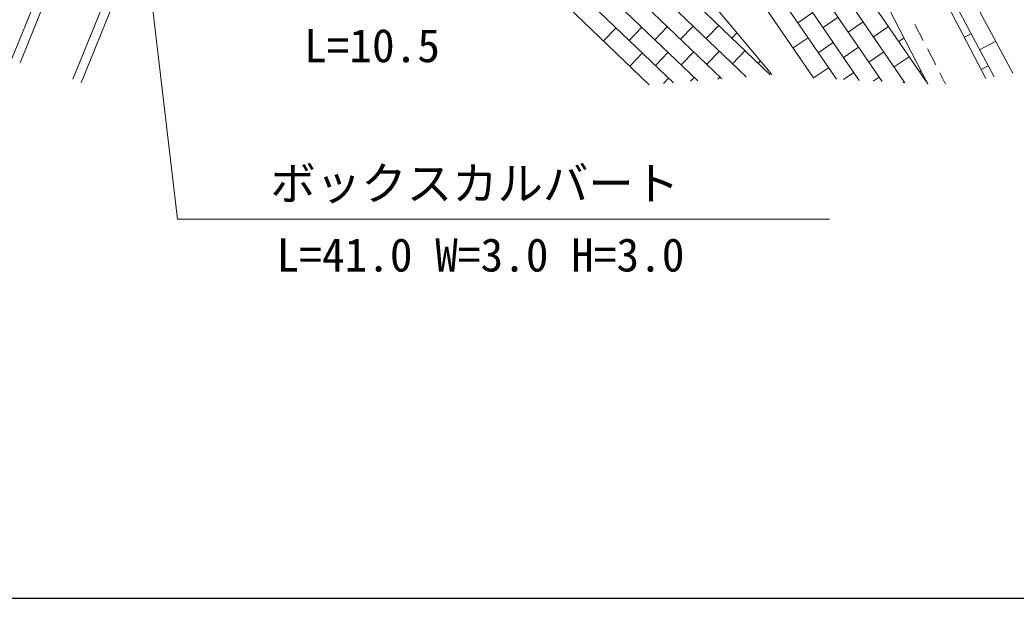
# Model space of a CAD drawing. Units: millimetres, scale not verified. Extents: x 40000 to 680000, y 20000 to 380000.
# Drawn here: x 183840 to 238660, y 205000 to 236806 of the extents above; entities that cross this region are included whole.
import ezdxf
from ezdxf.enums import TextEntityAlignment as Align

# ---------------------------------------------------------------- set-up
doc = ezdxf.new("R2010")
doc.units = ezdxf.units.MM
doc.header["$LTSCALE"] = 1000
for name, color, linetype, lineweight in [('M-BGD', 7, 'Continuous', 13), ('M-STR-HTXT', 7, 'Continuous', 13), ('M-TTL-BAND', 7, 'Continuous', 25)]:
    doc.layers.add(name, color=color, linetype=linetype, lineweight=lineweight)
doc.styles.add('ＭＳ ゴシック', font='')
doc.styles.get('ＭＳ ゴシック').set_extended_font_data('MS Gothic')

msp = doc.modelspace()

# ---------------------------------------------------------------- linework, layer by layer
at = {"layer": 'M-BGD'}
for p, q in [((203878, 274253), (187207, 233354)), ((183381, 234630), (198672, 272567)), ((233812, 233280), (222698, 254804)), ((238480, 233873), (227440, 254544)), ((227440, 254544), (238480, 233873)), ((236998, 233576), (226365, 253989)), ((226551, 254085), (237455, 233668)), ((220967, 252049), (233798, 233281)), ((220387, 251125), (232541, 233347)), ((219807, 250202), (231284, 233414)), ((219227, 249278), (230028, 233480)), ((218647, 248355), (228771, 233547)), ((218067, 247432), (227514, 233613)), ((218067, 247432), (227514, 233613)), ((225217, 233799), (215807, 245061)), ((225134, 233792), (214747, 243729)), ((223802, 233682), (214122, 242943)), ((222470, 233572), (213497, 242157)), ((221138, 233462), (212872, 241372)), ((219806, 233353), (212246, 240586)), ((211621, 239800), (218475, 233243)), ((218475, 233243), (211621, 239800)), ((226646, 236654), (227472, 237219)), ((228036, 236393), (228862, 236957)), ((216648, 236375), (215956, 235652)), ((218062, 236406), (217370, 235683)), ((219475, 236437), (218784, 235715)), ((220889, 236468), (220198, 235746)), ((222303, 236500), (221612, 235777)), ((229426, 236132), (230252, 236696)), ((230816, 235871), (231641, 236435)), ((233093, 236556), (233550, 235667)), ((223299, 236094), (223026, 235808)), ((226385, 235264), (227211, 235829)), ((232206, 235610), (232504, 235813)), ((235813, 235850), (236184, 236048)), ((227775, 235003), (228601, 235568)), ((229165, 234742), (229990, 235306)), ((233778, 235222), (234235, 234332)), ((236655, 235166), (237537, 235637)), ((218093, 234992), (217401, 234270)), ((219507, 235023), (218815, 234301)), ((220920, 235055), (220229, 234332)), ((222334, 235086), (221643, 234363)), ((223748, 235117), (223057, 234395)), ((230555, 234481), (231380, 235045)), ((231945, 234220), (232770, 234784)), ((224589, 234550), (224471, 234426)), ((227514, 233613), (228339, 234178)), ((236737, 234076), (237126, 234284)), ((219538, 233610), (219248, 233307)), ((220952, 233641), (220751, 233430)), ((222366, 233672), (222253, 233554)), ((223779, 233703), (223755, 233678)), ((229158, 233526), (229729, 233917)), ((230803, 233439), (231119, 233655)), ((233335, 233959), (233428, 234023)), ((234463, 233888), (234775, 233280)), ((232447, 233352), (232509, 233394))]:
    msp.add_line(p, q, dxfattribs=at)
for points in [[(183845, 234443), (199186, 272506), (198456, 277387), (198149, 283352), (198776, 285905), (198579, 287880), (197803, 289225), (196345, 290281), (190322, 291775)], [(217356, 267089), (203631, 274972), (186744, 233543)]]:
    msp.add_lwpolyline(points, dxfattribs=at)
at = {"layer": 'M-STR-HTXT'}
for p, q in [((187000, 273055), (192508, 225847)), ((192508, 225847), (228386, 225847))]:
    msp.add_line(p, q, dxfattribs=at)
at = {"layer": 'M-TTL-BAND'}
msp.add_line((40000, 205000), (579000, 205000), dxfattribs=at)

# ---------------------------------------------------------------- texts
at = {"layer": 'M-STR-HTXT', "style": 'ＭＳ ゴシック'}
for s, p in [('L=10.5', (203215, 233930)), ('ボックスカルバート', (208873, 226347)), ('L=41.0 W=3.0 H=3.0', (209188, 222414))]:
    msp.add_text(s, height=1833, dxfattribs=at).set_placement(p, align=Align.BOTTOM_CENTER)

doc.saveas('drawing.dxf')
